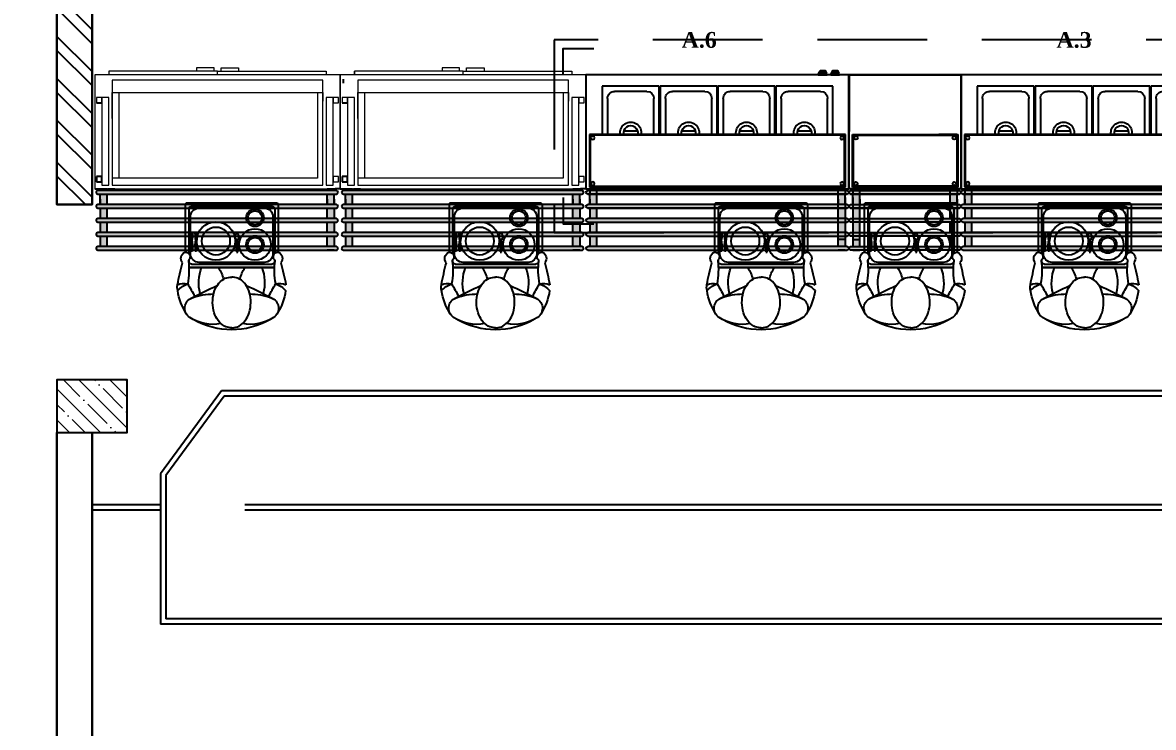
# Model space of a CAD drawing. Header units: millimetres. Extents: x 322668 to 332469, y 13187 to 20117.
# Drawn here: x 327589 to 328233, y 17099 to 17501 of the extents above; entities that cross this region are included whole.
import ezdxf
from ezdxf.enums import TextEntityAlignment as Align

# ---------------------------------------------------------------- set-up
doc = ezdxf.new("R2010")
doc.units = ezdxf.units.MM
doc.header["$LTSCALE"] = 50
doc.header["$MEASUREMENT"] = 0
doc.header["$PDMODE"] = 3
doc.header["$PDSIZE"] = -0.5
doc.linetypes.add('HIDDEN', pattern=[0.375, 0.25, -0.125])
doc.layers.get('0').update_dxf_attribs({"linetype": 'CONTINUOUS'})
doc.layers.get('DEFPOINTS').update_dxf_attribs({"linetype": 'CONTINUOUS'})
for name, color, linetype in [('alüminyum', 30, 'CONTINUOUS'), ('MIM_BA', 3, 'CONTINUOUS'), ('MIM_DOSEME', 7, 'CONTINUOUS'), ('MIM_DUVAR', 4, 'CONTINUOUS'), ('MIM_OLCU-DIS', 1, 'CONTINUOUS'), ('MIM_TARAMA', 8, 'CONTINUOUS'), ('OC-Mutfak_Ekipman', 252, 'CONTINUOUS'), ('OC-Tretuar', 70, 'CONTINUOUS')]:
    doc.layers.add(name, color=color, linetype=linetype)
doc.layers.add('s-depo', color=140, linetype='CONTINUOUS', lineweight=25)
doc.layers.add('Tarama', color=252, linetype='CONTINUOUS', lineweight=20)
doc.styles.add('OLCU', font='TSIMPLEX.SHX', dxfattribs={"width": 0.7})
doc.styles.add('REF', font='calibri.ttf', dxfattribs={"height": 10})
doc.styles.add('ROMANS', font='romans.shx')
doc.dimstyles.new('200-OLCU-DIŞ', dxfattribs={"dimtxt": 30, "dimasz": 10, "dimexe": 0, "dimexo": 0, "dimgap": 10, "dimtad": 1, "dimdec": 1, "dimdsep": 46, "dimtxsty": 'OLCU', "dimblk1": 'DOT', "dimblk2": 'DOT', "dimsah": 1, "dimcen": 0, "dimclrd": 7, "dimclre": 7, "dimclrt": 4, "dimadec": 0, "dimazin": 0, "dimtfac": 1, "dimtdec": 1, "dimtix": 1, "dimtmove": 2, "dimatfit": 3, "dimldrblk": 'DOT', "dimfxl": 0, "dimtolj": 1, "dimarcsym": 0})

# ---------------------------------------------------------------- blocks, each defined once
blk = doc.blocks.new('_DOT')
at = {"color": 0, "linetype": 'ByBlock'}
blk.add_line((-0.5, 0), (-1, 0), dxfattribs=at)
at = {"color": 0, "linetype": 'ByBlock', "const_width": 0.5}
blk.add_lwpolyline([(-0.25, 0, 1), (0.25, 0, 1)], format="xyb", close=True, dxfattribs=at)
blk = doc.blocks.new('*D159')
at = {"layer": 'DEFPOINTS', "color": 0}
for p in [(329577.75, 18407.96, -57.5), (327588.54, 14893), (330092.59, 14893)]:
    blk.add_point(p, dxfattribs=at)
at = {"layer": 'MIM_OLCU-DIS', "color": 7, "lineweight": -2}
for p, q in [((330052.83, 18407.96), (330092.59, 18407.96)), ((330092.59, 18397.96), (330092.59, 14903)), ((330052.59, 14893), (330092.59, 14893))]:
    blk.add_line(p, q, dxfattribs=at)
at = {"layer": 'MIM_OLCU-DIS', "color": 7, "lineweight": -2, "xscale": 10, "yscale": 10, "zscale": 10}
for p, rotation in [((330092.59, 18407.96), 90), ((330092.59, 14893), 270)]:
    blk.add_blockref('_DOT', p, dxfattribs=dict(at, rotation=rotation))
at = {"layer": 'MIM_OLCU-DIS', "color": 4, "insert": (330067.59, 16650.48), "char_height": 30, "attachment_point": 5, "rotation": 90, "style": 'OLCU'}
blk.add_mtext('\\A1;3515', dxfattribs=at)
blk = doc.blocks.new('ghggfhh')
at = {"color": 7}
blk.add_lwpolyline([(1188.71, 1333.35), (1193.71, 1333.35), (1193.71, 1333.87), (1188.71, 1333.87)], close=True, dxfattribs=at)
blk.add_lwpolyline([(1188.71, 1333), (1189.21, 1332.53), (1189.21, 1332.51, 0.414214), (1190.21, 1331.51), (1192.21, 1331.51, 0.414214), (1193.21, 1332.51), (1193.21, 1332.53), (1193.71, 1333)], format="xyb", dxfattribs=at)
for points in [[(1188.71, 1333), (1190.71, 1333)], [(1189.35, 1332.74), (1193.07, 1332.74)], [(1189.46, 1332.51), (1192.96, 1332.51)], [(1189.5, 1332.27), (1192.92, 1332.27)], [(1189.62, 1332.04), (1192.79, 1332.04)], [(1189.97, 1331.8), (1192.45, 1331.8)], [(1190.71, 1333.35), (1190.71, 1333)], [(1191.71, 1333.35), (1191.71, 1333)], [(1191.71, 1333), (1193.71, 1333)]]:
    blk.add_lwpolyline(points, dxfattribs=at)
blk = doc.blocks.new('SICAK SERVİS ÜNİTESİ-150X70X85-155')
at = {"layer": 'OC-Mutfak_Ekipman'}
h = blk.add_hatch(color=54, dxfattribs=at)
h.dxf.hatch_style = 1
h.paths.add_polyline_path([(327235.64, 17655.41), (327231.64, 17655.41), (327231.64, 17649.41), (327235.64, 17649.41)])
h.paths.add_polyline_path([(327235.64, 17647.41), (327231.64, 17647.41), (327231.64, 17641.41), (327235.64, 17641.41)])
h.paths.add_polyline_path([(327231.64, 17633.41), (327235.64, 17633.41), (327235.64, 17639.41), (327231.64, 17639.41)])
h.paths.add_polyline_path([(327235.64, 17631.41), (327231.64, 17631.41), (327231.64, 17625.41), (327235.64, 17625.41)])
h.paths.add_polyline_path([(327235.64, 17623.41), (327231.64, 17623.41), (327231.64, 17622.41), (327235.64, 17622.41)])
h.paths.add_polyline_path([(327090.16, 17649.4), (327094.16, 17649.4), (327094.16, 17655.4), (327090.16, 17655.4)])
h.paths.add_polyline_path([(327094.16, 17647.4), (327090.16, 17647.4), (327090.16, 17641.4), (327094.16, 17641.4)])
h.paths.add_polyline_path([(327094.16, 17639.4), (327090.16, 17639.4), (327090.16, 17633.4), (327094.16, 17633.4)])
h.paths.add_polyline_path([(327094.16, 17631.4), (327090.16, 17631.4), (327090.16, 17625.4), (327094.16, 17625.4)])
h.paths.add_polyline_path([(327094.16, 17623.4), (327090.16, 17623.4), (327090.16, 17622.4), (327094.16, 17622.4)])
at = {"layer": 'OC-Tretuar'}
h = blk.add_hatch(color=54, dxfattribs=at)
h.dxf.hatch_style = 1
h.paths.add_polyline_path([(327236.9, 17655.41, 0.414204), (327237.9, 17656.41, 0.414217), (327236.9, 17657.41), (327088.9, 17657.4, 0.41421), (327087.9, 17656.4, 0.414223), (327088.9, 17655.4)])
h.paths.add_polyline_path([(327236.9, 17647.41, 0.41421), (327237.9, 17648.41, 0.414223), (327236.9, 17649.41), (327088.9, 17649.4, 0.414204), (327087.9, 17648.4, 0.414217), (327088.9, 17647.4)])
h.paths.add_polyline_path([(327236.9, 17639.41, 0.41421), (327237.9, 17640.41, 0.414217), (327236.9, 17641.41), (327088.9, 17641.4, 0.41421), (327087.9, 17640.4, 0.414217), (327088.9, 17639.4)])
h.paths.add_polyline_path([(327088.9, 17633.4, 0.41421), (327087.9, 17632.4, 0.414217), (327088.9, 17631.4), (327236.9, 17631.41, 0.41421), (327237.9, 17632.41, 0.414217), (327236.9, 17633.41)])
h.paths.add_polyline_path([(327236.9, 17623.41, 0.41421), (327237.9, 17624.41, 0.414217), (327236.9, 17625.41), (327088.9, 17625.4, 0.41421), (327087.9, 17624.4, 0.414217), (327088.9, 17623.4)])
at = {"layer": 'OC-Mutfak_Ekipman', "color": 54}
for p, q in [((327087.9, 17656.4), (327087.9, 17656.4)), ((327088.9, 17657.4), (327236.9, 17657.41)), ((327236.9, 17655.41), (327088.9, 17655.4)), ((327090.16, 17657.4), (327094.16, 17657.4)), ((327090.16, 17649.4), (327090.16, 17655.4)), ((327094.16, 17655.4), (327094.16, 17649.4)), ((327235.64, 17657.41), (327231.64, 17657.41)), ((327231.64, 17655.41), (327231.64, 17649.41)), ((327235.64, 17649.41), (327235.64, 17655.41)), ((327237.76, 17656.41), (327237.76, 17656.41)), ((327237.9, 17656.41), (327237.9, 17656.41)), ((327087.9, 17648.4), (327087.9, 17648.4)), ((327088.9, 17649.4), (327236.9, 17649.41)), ((327236.9, 17647.41), (327088.9, 17647.4)), ((327090.16, 17641.4), (327090.16, 17647.4)), ((327094.16, 17647.4), (327094.16, 17641.4)), ((327235.64, 17651.41), (327231.64, 17651.41)), ((327231.64, 17649.41), (327231.64, 17643.41)), ((327231.64, 17647.41), (327231.64, 17641.41)), ((327235.64, 17643.41), (327235.64, 17649.41)), ((327235.64, 17641.41), (327235.64, 17647.41)), ((327237.76, 17648.41), (327237.76, 17648.41)), ((327237.9, 17648.41), (327237.9, 17648.41)), ((327087.9, 17640.4), (327087.9, 17640.4)), ((327088.9, 17641.4), (327236.9, 17641.41)), ((327236.9, 17639.41), (327088.9, 17639.4)), ((327090.16, 17633.4), (327090.16, 17639.4)), ((327094.16, 17639.4), (327094.16, 17633.4)), ((327231.64, 17641.41), (327231.64, 17635.41)), ((327231.64, 17639.41), (327231.64, 17633.41)), ((327235.64, 17635.41), (327235.64, 17641.41)), ((327235.64, 17633.41), (327235.64, 17639.41)), ((327237.76, 17640.41), (327237.76, 17640.41)), ((327237.9, 17640.41), (327237.9, 17640.41)), ((327087.9, 17632.4), (327087.9, 17632.4)), ((327236.9, 17633.41), (327088.9, 17633.4)), ((327088.9, 17633.4), (327236.9, 17633.41)), ((327231.64, 17633.41), (327231.64, 17627.41)), ((327235.64, 17627.41), (327235.64, 17633.41)), ((327237.76, 17632.41), (327237.76, 17632.41)), ((327237.9, 17632.41), (327237.9, 17632.41)), ((327236.9, 17631.41), (327088.9, 17631.4)), ((327090.16, 17628.4), (327090.16, 17631.4)), ((327090.16, 17631.4), (327090.16, 17625.4)), ((327094.16, 17631.4), (327094.16, 17628.4)), ((327094.16, 17631.4), (327094.16, 17625.4)), ((327231.64, 17631.41), (327231.64, 17628.41)), ((327231.64, 17628.41), (327231.64, 17631.41)), ((327231.64, 17631.41), (327231.64, 17625.41)), ((327235.64, 17628.41), (327235.64, 17631.41)), ((327235.64, 17631.41), (327235.64, 17628.41)), ((327235.64, 17631.41), (327235.64, 17625.41)), ((327237.76, 17626.41), (327237.76, 17626.41)), ((327087.85, 17622.4), (327237.85, 17622.41)), ((327087.85, 17622.4), (327237.6, 17622.41)), ((327087.9, 17624.4), (327087.9, 17624.4)), ((327236.9, 17625.41), (327088.9, 17625.4)), ((327088.9, 17625.4), (327236.9, 17625.41)), ((327236.9, 17623.41), (327088.9, 17623.4)), ((327089.85, 17621.4), (327235.85, 17621.41)), ((327089.85, 17591.4), (327089.85, 17621.4)), ((327090.16, 17622.4), (327090.16, 17625.4)), ((327090.16, 17623.4), (327090.16, 17622.4)), ((327094.16, 17622.4), (327090.16, 17622.4)), ((327090.16, 17622.4), (327094.16, 17622.4)), ((327090.35, 17620.9), (327235.35, 17620.91)), ((327090.35, 17591.9), (327090.35, 17620.9)), ((327094.16, 17625.4), (327094.16, 17622.4)), ((327094.16, 17623.4), (327094.16, 17622.4)), ((327231.64, 17625.41), (327231.64, 17622.41)), ((327231.64, 17623.41), (327231.64, 17622.41)), ((327231.64, 17622.41), (327235.64, 17622.41)), ((327231.64, 17622.41), (327235.64, 17622.41)), ((327235.35, 17620.91), (327235.35, 17591.91)), ((327235.64, 17622.41), (327235.64, 17625.41)), ((327235.64, 17623.41), (327235.64, 17622.41)), ((327235.85, 17621.41), (327235.85, 17591.41)), ((327237.76, 17624.41), (327237.76, 17624.41)), ((327237.85, 17622.41), (327237.86, 17557.41)), ((327237.86, 17557.41), (327237.85, 17622.41)), ((327237.9, 17624.41), (327237.9, 17624.41)), ((327235.85, 17591.41), (327089.85, 17591.4)), ((327235.35, 17591.91), (327090.35, 17591.9)), ((327097.17, 17563.86), (327097.17, 17591.4)), ((327100.17, 17570.86), (327100.17, 17591.4)), ((327109.54, 17589.4), (327117.3, 17589.4)), ((327119.28, 17591.4), (327111.56, 17591.4)), ((327126.67, 17591.4), (327126.67, 17570.86)), ((327129.67, 17591.4), (327129.67, 17563.86)), ((327130.17, 17563.86), (327130.17, 17591.4)), ((327133.17, 17570.86), (327133.17, 17591.4)), ((327142.54, 17589.4), (327150.3, 17589.4)), ((327152.28, 17591.41), (327144.56, 17591.41)), ((327159.67, 17591.4), (327159.67, 17570.86)), ((327162.67, 17591.4), (327162.67, 17563.86)), ((327163.17, 17563.86), (327163.17, 17591.4)), ((327166.17, 17570.86), (327166.17, 17591.4)), ((327175.54, 17589.4), (327183.3, 17589.4)), ((327185.28, 17591.41), (327177.56, 17591.41)), ((327192.67, 17591.41), (327192.67, 17570.86)), ((327195.67, 17591.41), (327195.67, 17563.86)), ((327196.17, 17563.86), (327196.17, 17591.41)), ((327199.17, 17570.86), (327199.17, 17591.41)), ((327208.54, 17589.41), (327216.3, 17589.41)), ((327218.28, 17591.41), (327210.56, 17591.41)), ((327225.67, 17591.41), (327225.67, 17570.87)), ((327228.67, 17591.41), (327228.67, 17563.87)), ((327129.67, 17563.86), (327097.17, 17563.86)), ((327122.67, 17566.86), (327104.17, 17566.86)), ((327162.67, 17563.86), (327130.17, 17563.86)), ((327155.67, 17566.86), (327137.17, 17566.86)), ((327195.67, 17563.86), (327163.17, 17563.86)), ((327188.67, 17566.86), (327170.17, 17566.86)), ((327228.67, 17563.87), (327196.17, 17563.86)), ((327221.67, 17566.87), (327203.17, 17566.86)), ((327232.48, 17557.41), (327227.48, 17557.41))]:
    blk.add_line(p, q, dxfattribs=at)
blk.add_lwpolyline([(327237.86, 17557.41), (327087.86, 17557.4), (327087.85, 17622.4), (327237.85, 17622.41)], close=True, dxfattribs=at)
for centre in [(327091.85, 17619.47), (327233.86, 17619.48), (327091.85, 17593.32), (327233.86, 17593.33)]:
    blk.add_circle(centre, 1, dxfattribs=at)
for centre, radius, start, end in [((327088.9, 17656.4), 1, 90.00373, 180.00373), ((327088.9, 17656.4), 1, 180.00373, 270.00373), ((327236.9, 17656.41), 1, 0.00373, 90.00373), ((327236.9, 17656.41), 1, 270.00373, 0.00373), ((327088.9, 17648.4), 1, 90.00373, 180.00373), ((327088.9, 17648.4), 1, 180.00373, 270.00373), ((327236.9, 17648.41), 1, 0.00373, 90.00373), ((327236.9, 17648.41), 1, 270.00373, 0.00373), ((327088.9, 17640.4), 1, 90.00373, 180.00373), ((327088.9, 17640.4), 1, 180.00373, 270.00373), ((327236.9, 17640.41), 1, 0.00373, 90.00373), ((327236.9, 17640.41), 1, 270.00373, 0.00373), ((327088.9, 17632.4), 1, 90.00373, 180.00373), ((327088.9, 17632.4), 1, 180.00373, 270.00373), ((327236.9, 17632.41), 1, 0.00373, 90.00373), ((327236.9, 17632.41), 1, 270.00373, 0.00373), ((327088.9, 17624.4), 1, 90.00373, 180.00373), ((327088.9, 17624.4), 1, 180.00373, 270.00373), ((327236.9, 17624.41), 1, 0.00373, 90.00373), ((327236.9, 17624.41), 1, 270.00373, 0.00373), ((327113.42, 17590.36), 6, 169.99408, 10.01339), ((327113.42, 17590.36), 4, 164.85577, 15.1517), ((327146.42, 17590.36), 6, 169.99408, 10.01339), ((327146.42, 17590.36), 4, 164.85577, 15.1517), ((327179.42, 17590.36), 6, 169.99408, 10.01339), ((327179.42, 17590.36), 4, 164.85577, 15.1517), ((327212.42, 17590.37), 6, 169.99408, 10.01339), ((327212.42, 17590.37), 4, 164.85577, 15.1517), ((327104.17, 17570.86), 4, 180.00373, 270.00373), ((327122.67, 17570.86), 4, 270.00373, 0.00373), ((327137.17, 17570.86), 4, 180.00373, 270.00373), ((327155.67, 17570.86), 4, 270.00373, 0.00373), ((327170.17, 17570.86), 4, 180.00373, 270.00373), ((327188.67, 17570.86), 4, 270.00373, 0.00373), ((327203.17, 17570.86), 4, 180.00373, 270.00373), ((327221.67, 17570.87), 4, 270.00373, 0.00373)]:
    blk.add_arc(centre, radius, start, end, dxfattribs=at)
at = {"layer": 'OC-Mutfak_Ekipman', "color": 54, "extrusion": (0, 0, -1), "zscale": -1, "rotation": 359.9962651631528}
for p in [(-328414.16, 16223.61), (-328421.27, 16223.61)]:
    blk.add_blockref('ghggfhh', p, dxfattribs=at)
blk = doc.blocks.new('140X70X160 SOĞUK TEŞHİR ÜNİTESİ')
at = {"layer": 'OC-Mutfak_Ekipman'}
h = blk.add_hatch(color=54, dxfattribs=at)
h.dxf.hatch_style = 1
h.paths.add_polyline_path([(327275.76, 17385.45), (327279.76, 17385.45), (327279.76, 17391.45), (327275.76, 17391.45)])
h.paths.add_polyline_path([(327275.76, 17393.45), (327279.76, 17393.45), (327279.76, 17399.45), (327275.76, 17399.45)])
h.paths.add_polyline_path([(327279.76, 17407.45), (327275.76, 17407.45), (327275.76, 17401.45), (327279.76, 17401.45)])
h.paths.add_polyline_path([(327279.76, 17415.45), (327275.76, 17415.45), (327275.76, 17409.45), (327279.76, 17409.45)])
h.paths.add_polyline_path([(327275.76, 17418.45), (327275.76, 17417.45), (327279.76, 17417.45), (327279.76, 17418.45)])
h.paths.add_polyline_path([(327146.28, 17391.46), (327146.28, 17385.46), (327150.28, 17385.46), (327150.28, 17391.46)])
h.paths.add_polyline_path([(327146.28, 17393.46), (327150.28, 17393.46), (327150.29, 17399.46), (327146.29, 17399.46)])
h.paths.add_polyline_path([(327146.29, 17401.46), (327150.29, 17401.46), (327150.29, 17407.46), (327146.29, 17407.46)])
h.paths.add_polyline_path([(327146.29, 17409.46), (327150.29, 17409.46), (327150.29, 17415.46), (327146.29, 17415.46)])
h.paths.add_polyline_path([(327146.29, 17417.46), (327150.29, 17417.46), (327150.29, 17418.46), (327146.29, 17418.46)])
at = {"layer": 'OC-Tretuar'}
h = blk.add_hatch(color=54, dxfattribs=at)
h.dxf.hatch_style = 1
h.paths.add_polyline_path([(327145.02, 17385.46, 0.414211), (327144.02, 17384.46, 0.414212), (327145.02, 17383.46), (327281.02, 17383.45, 0.414215), (327282.02, 17384.45, 0.414216), (327281.02, 17385.45)])
h.paths.add_polyline_path([(327145.02, 17393.46, 0.414215), (327144.02, 17392.46, 0.414216), (327145.02, 17391.46), (327281.02, 17391.45, 0.414211), (327282.02, 17392.45, 0.414212), (327281.02, 17393.45)])
h.paths.add_polyline_path([(327145.02, 17401.46, 0.414215), (327144.02, 17400.46, 0.414212), (327145.02, 17399.46), (327281.02, 17399.45, 0.414215), (327282.02, 17400.45, 0.414212), (327281.02, 17401.45)])
h.paths.add_polyline_path([(327281.02, 17407.45, 0.414215), (327282.02, 17408.45, 0.414212), (327281.02, 17409.45), (327145.02, 17409.46, 0.414215), (327144.02, 17408.46, 0.414212), (327145.02, 17407.46)])
h.paths.add_polyline_path([(327145.02, 17417.46, 0.414215), (327144.02, 17416.46, 0.414212), (327145.02, 17415.46), (327281.02, 17415.45, 0.414215), (327282.02, 17416.45, 0.414212), (327281.02, 17417.45)])
at = {"layer": 'OC-Mutfak_Ekipman', "color": 54, "lineweight": 15}
for p, q in [((327151.26, 17485.49, 237.77), (327151.26, 17483.46, 237.77)), ((327151.26, 17485.46, 237.77), (327151.26, 17483.46, 237.77)), ((327213.29, 17485.49, 237.77), (327151.29, 17485.49, 237.77)), ((327151.29, 17485.46, 237.77), (327151.29, 17483.46, 237.77)), ((327201.29, 17487.49, 237.77), (327201.29, 17485.49, 237.77)), ((327211.29, 17487.49, 237.77), (327201.29, 17487.49, 237.77)), ((327211.29, 17485.49, 237.77), (327211.29, 17487.49, 237.77)), ((327213.29, 17483.46, 237.77), (327213.29, 17485.49, 237.77)), ((327213.29, 17485.49, 237.77), (327275.29, 17485.48, 237.77)), ((327213.29, 17483.46, 237.77), (327213.29, 17485.49, 237.77)), ((327215.29, 17485.49, 237.77), (327215.29, 17487.49, 237.77)), ((327215.29, 17487.49, 237.77), (327225.29, 17487.49, 237.77)), ((327225.29, 17487.49, 237.77), (327225.29, 17485.49, 237.77)), ((327275.29, 17485.45, 237.77), (327275.29, 17483.45, 237.77)), ((327283.29, 17483.45, 237.77), (327143.29, 17483.46, 237.77)), ((327143.29, 17483.46, 237.77), (327143.29, 17418.46, 237.77)), ((327273.29, 17480.45, 237.77), (327153.29, 17480.46, 237.77)), ((327153.29, 17480.46, 237.77), (327153.29, 17420.46, 237.77)), ((327273.29, 17420.45, 237.77), (327273.29, 17480.45, 237.77)), ((327283.29, 17418.45, 237.77), (327283.29, 17483.45, 237.77)), ((327153.29, 17458.46, 237.77), (327153.29, 17473.46, 237.77)), ((327153.29, 17473.46, 237.77), (327273.29, 17473.45, 237.77)), ((327157.29, 17456.46, 237.77), (327157.29, 17473.46, 237.77)), ((327157.29, 17473.46, 237.77), (327270.29, 17473.45, 237.77)), ((327270.29, 17473.45, 237.77), (327270.29, 17466.45, 237.77)), ((327273.29, 17473.45, 237.77), (327273.29, 17468.45, 237.77)), ((327144.29, 17470.46, 237.77), (327144.29, 17467.46, 237.77)), ((327147.29, 17470.46, 237.77), (327144.29, 17470.46, 237.77)), ((327151.29, 17470.46, 237.77), (327147.29, 17470.46, 237.77)), ((327147.29, 17470.46, 237.77), (327147.29, 17420.46, 237.77)), ((327147.29, 17467.46, 237.77), (327147.29, 17470.46, 237.77)), ((327151.29, 17420.46, 237.77), (327151.29, 17470.46, 237.77)), ((327270.29, 17466.45, 237.77), (327270.29, 17424.45, 237.77)), ((327279.29, 17470.45, 237.77), (327275.29, 17470.45, 237.77)), ((327275.29, 17470.45, 237.77), (327275.29, 17420.45, 237.77)), ((327279.29, 17420.45, 237.77), (327279.29, 17470.45, 237.77)), ((327282.29, 17470.45, 237.77), (327279.29, 17470.45, 237.77)), ((327279.29, 17470.45, 237.77), (327279.29, 17467.45, 237.77)), ((327279.29, 17467.45, 237.77), (327282.29, 17467.45, 237.77)), ((327282.29, 17467.45, 237.77), (327282.29, 17470.45, 237.77)), ((327157.29, 17424.46, 237.77), (327157.29, 17456.46, 237.77)), ((327147.29, 17420.46, 237.77), (327151.29, 17420.46, 237.77)), ((327157.29, 17424.46, 237.77), (327153.29, 17424.46, 237.77)), ((327153.29, 17420.46, 237.77), (327273.29, 17420.45, 237.77)), ((327270.29, 17424.45, 237.77), (327157.29, 17424.46, 237.77)), ((327275.29, 17420.45, 237.77), (327279.29, 17420.45, 237.77)), ((327282.29, 17425.45, 237.77), (327279.29, 17425.45, 237.77)), ((327279.29, 17425.45, 237.77), (327279.29, 17422.45, 237.77)), ((327279.29, 17422.45, 237.77), (327282.29, 17422.45, 237.77)), ((327282.29, 17422.45, 237.77), (327282.29, 17425.45, 237.77)), ((327143.29, 17418.46, 237.77), (327283.29, 17418.45, 237.77)), ((327277.29, 17418.45, 237.77), (327281.29, 17418.45, 237.77))]:
    blk.add_line(p, q, dxfattribs=at)
at = {"layer": 'OC-Mutfak_Ekipman', "color": 54}
for p, q in [((327144.29, 17467.46, 237.77), (327147.29, 17467.46, 237.77)), ((327147.29, 17425.46, 237.77), (327144.29, 17425.46, 237.77)), ((327144.29, 17425.46, 237.77), (327144.29, 17422.46, 237.77)), ((327144.29, 17422.46, 237.77), (327147.29, 17422.46, 237.77)), ((327147.29, 17422.46, 237.77), (327147.29, 17425.46, 237.77)), ((327144.02, 17416.46, 237.77), (327144.02, 17416.46, 237.77)), ((327281.02, 17417.45, 237.77), (327145.02, 17417.46, 237.77)), ((327145.02, 17415.46, 237.77), (327281.02, 17415.45, 237.77)), ((327146.29, 17417.46, 237.77), (327146.29, 17418.46, 237.77)), ((327146.29, 17418.46, 237.77), (327150.29, 17418.46, 237.77)), ((327146.29, 17409.46, 237.77), (327146.29, 17415.46, 237.77)), ((327150.29, 17417.46, 237.77), (327150.29, 17418.46, 237.77)), ((327150.29, 17409.46, 237.77), (327150.29, 17415.46, 237.77)), ((327150.81, 17418.46, 237.77), (327154.81, 17418.46, 237.77)), ((327275.76, 17417.45, 237.77), (327275.76, 17418.45, 237.77)), ((327275.76, 17418.45, 237.77), (327279.76, 17418.45, 237.77)), ((327275.76, 17409.45, 237.77), (327275.76, 17415.45, 237.77)), ((327276.29, 17418.45, 237.77), (327280.29, 17418.45, 237.77)), ((327279.76, 17417.45, 237.77), (327279.76, 17418.45, 237.77)), ((327279.76, 17409.45, 237.77), (327279.76, 17415.45, 237.77)), ((327281.89, 17416.45, 237.77), (327281.89, 17416.45, 237.77)), ((327282.02, 17416.45, 237.77), (327282.02, 17416.45, 237.77)), ((327282.55, 17416.45, 237.77), (327282.55, 17416.45, 237.77)), ((327144.02, 17408.46, 237.77), (327144.02, 17408.46, 237.77)), ((327281.02, 17409.45, 237.77), (327145.02, 17409.46, 237.77)), ((327145.02, 17407.46, 237.77), (327281.02, 17407.45, 237.77)), ((327146.29, 17412.46, 237.77), (327146.29, 17409.46, 237.77)), ((327146.29, 17407.46, 237.77), (327146.29, 17401.46, 237.77)), ((327150.29, 17409.46, 237.77), (327150.29, 17412.46, 237.77)), ((327150.29, 17401.46, 237.77), (327150.29, 17407.46, 237.77)), ((327275.76, 17409.45, 237.77), (327275.76, 17412.45, 237.77)), ((327275.76, 17412.45, 237.77), (327275.76, 17409.45, 237.77)), ((327275.76, 17401.45, 237.77), (327275.76, 17407.45, 237.77)), ((327279.76, 17412.45, 237.77), (327279.76, 17409.45, 237.77)), ((327279.76, 17409.45, 237.77), (327279.76, 17412.45, 237.77)), ((327279.76, 17407.45, 237.77), (327279.76, 17401.45, 237.77)), ((327281.89, 17408.45, 237.77), (327281.89, 17408.45, 237.77)), ((327282.02, 17408.45, 237.77), (327282.02, 17408.45, 237.77)), ((327144.02, 17400.46, 237.77), (327144.02, 17400.46, 237.77)), ((327281.02, 17401.45, 237.77), (327145.02, 17401.46, 237.77)), ((327281.89, 17400.45, 237.77), (327281.89, 17400.45, 237.77)), ((327282.02, 17400.45, 237.77), (327282.02, 17400.45, 237.77)), ((327145.02, 17399.46, 237.77), (327281.02, 17399.45, 237.77)), ((327146.29, 17399.46, 237.77), (327146.28, 17393.46, 237.77)), ((327150.28, 17393.46, 237.77), (327150.29, 17399.46, 237.77)), ((327275.76, 17393.45, 237.77), (327275.76, 17399.45, 237.77)), ((327279.76, 17399.45, 237.77), (327279.76, 17393.45, 237.77)), ((327144.02, 17392.46, 237.77), (327144.02, 17392.46, 237.77)), ((327281.02, 17393.45, 237.77), (327145.02, 17393.46, 237.77)), ((327145.02, 17391.46, 237.77), (327281.02, 17391.45, 237.77)), ((327146.28, 17391.46, 237.77), (327146.28, 17385.46, 237.77)), ((327150.28, 17385.46, 237.77), (327150.28, 17391.46, 237.77)), ((327275.76, 17385.45, 237.77), (327275.76, 17391.45, 237.77)), ((327279.76, 17391.45, 237.77), (327279.76, 17385.45, 237.77)), ((327281.88, 17392.45, 237.77), (327281.88, 17392.45, 237.77)), ((327282.02, 17392.45, 237.77), (327282.02, 17392.45, 237.77)), ((327144.02, 17384.46, 237.77), (327144.02, 17384.46, 237.77)), ((327281.02, 17385.45, 237.77), (327145.02, 17385.46, 237.77)), ((327145.02, 17383.46, 237.77), (327281.02, 17383.45, 237.77)), ((327146.28, 17383.46, 237.77), (327150.28, 17383.46, 237.77)), ((327279.76, 17383.45, 237.77), (327275.76, 17383.45, 237.77)), ((327281.88, 17384.45, 237.77), (327281.88, 17384.45, 237.77)), ((327282.02, 17384.45, 237.77), (327282.02, 17384.45, 237.77))]:
    blk.add_line(p, q, dxfattribs=at)
for centre, start, end in [((327145.02, 17416.46, 237.77), 89.99564, 179.99564), ((327145.02, 17416.46, 237.77), 179.99564, 269.99564), ((327281.02, 17416.45, 237.77), 359.99564, 89.99564), ((327281.02, 17416.45, 237.77), 269.99564, 359.99564), ((327145.02, 17408.46, 237.77), 89.99564, 179.99564), ((327145.02, 17408.46, 237.77), 179.99564, 269.99564), ((327281.02, 17408.45, 237.77), 359.99564, 89.99564), ((327281.02, 17408.45, 237.77), 269.99564, 359.99564), ((327145.02, 17400.46, 237.77), 89.99564, 179.99564), ((327145.02, 17400.46, 237.77), 179.99564, 269.99564), ((327281.02, 17400.45, 237.77), 359.99564, 89.99564), ((327281.02, 17400.45, 237.77), 269.99564, 359.99564), ((327145.02, 17392.46, 237.77), 89.99564, 179.99564), ((327145.02, 17392.46, 237.77), 179.99564, 269.99564), ((327281.02, 17392.45, 237.77), 359.99564, 89.99564), ((327281.02, 17392.45, 237.77), 269.99564, 359.99564), ((327145.02, 17384.46, 237.77), 89.99564, 179.99564), ((327145.02, 17384.46, 237.77), 179.99564, 269.99564), ((327281.02, 17384.45, 237.77), 359.99564, 89.99564), ((327281.02, 17384.45, 237.77), 269.99564, 359.99564)]:
    blk.add_arc(centre, 1, start, end, dxfattribs=at)
at = {"layer": 'OC-Tretuar', "color": 54}
for p, q in [((327143.29, 17418.46, 237.77), (327146.29, 17418.46, 237.77)), ((327283.29, 17418.45, 237.77), (327280.29, 17418.45, 237.77))]:
    blk.add_line(p, q, dxfattribs=at)
blk = doc.blocks.new('NÖTR-64')
at = {"layer": 'OC-Mutfak_Ekipman'}
h = blk.add_hatch(color=54, dxfattribs=at)
h.dxf.hatch_style = 1
h.paths.add_polyline_path([(327422.76, 17385.47), (327426.76, 17385.47), (327426.76, 17391.47), (327422.76, 17391.47)])
h.paths.add_polyline_path([(327422.76, 17393.47), (327426.76, 17393.47), (327426.76, 17399.47), (327422.76, 17399.47)])
h.paths.add_polyline_path([(327426.76, 17407.47), (327422.76, 17407.47), (327422.76, 17401.47), (327426.76, 17401.47)])
h.paths.add_polyline_path([(327422.76, 17409.47), (327426.76, 17409.47), (327426.76, 17415.47), (327422.76, 17415.47)])
h.paths.add_polyline_path([(327422.76, 17417.47), (327426.76, 17417.47), (327426.76, 17418.47), (327422.76, 17418.47)])
h.paths.add_polyline_path([(327482.24, 17391.47), (327478.24, 17391.47), (327478.24, 17385.47), (327482.24, 17385.47)])
h.paths.add_polyline_path([(327478.24, 17393.47), (327482.24, 17393.47), (327482.24, 17399.47), (327478.24, 17399.47)])
h.paths.add_polyline_path([(327478.24, 17401.47), (327482.24, 17401.47), (327482.24, 17407.47), (327478.24, 17407.47)])
h.paths.add_polyline_path([(327478.24, 17409.47), (327482.24, 17409.47), (327482.24, 17415.47), (327478.24, 17415.47)])
h.paths.add_polyline_path([(327478.24, 17417.47), (327482.24, 17417.47), (327482.24, 17418.47), (327478.24, 17418.47)])
at = {"layer": 'OC-Tretuar'}
h = blk.add_hatch(color=54, dxfattribs=at)
h.dxf.hatch_style = 1
h.paths.add_polyline_path([(327484.5, 17384.47, 0.414218), (327483.5, 17385.47), (327421.5, 17385.47, 0.414209), (327420.5, 17384.47, 0.414214), (327421.5, 17383.47), (327483.5, 17383.47, 0.414214)])
h.paths.add_polyline_path([(327484.5, 17392.47, 0.414214), (327483.5, 17393.47), (327421.5, 17393.47, 0.414214), (327420.5, 17392.47, 0.414218), (327421.5, 17391.47), (327483.5, 17391.47, 0.414209)])
h.paths.add_polyline_path([(327484.5, 17400.47, 0.414214), (327483.5, 17401.47), (327421.5, 17401.47, 0.414214), (327420.5, 17400.47, 0.414214), (327421.5, 17399.47), (327483.5, 17399.47, 0.414214)])
h.paths.add_polyline_path([(327484.5, 17408.47, 0.414214), (327483.5, 17409.47), (327421.5, 17409.47, 0.414214), (327420.5, 17408.47, 0.414214), (327421.5, 17407.47), (327483.5, 17407.47, 0.414214)])
h.paths.add_polyline_path([(327484.5, 17416.47, 0.414214), (327483.5, 17417.47), (327421.5, 17417.47, 0.414214), (327420.5, 17416.47, 0.414214), (327421.5, 17415.47), (327483.5, 17415.47, 0.414214)])
at = {"color": 54}
for p, q in [((327484.55, 17483.47, 237.77), (327420.55, 17483.47, 237.77)), ((327420.55, 17483.47, 237.77), (327484.55, 17483.47, 237.77))]:
    blk.add_line(p, q, dxfattribs=at)
at = {"layer": 'OC-Mutfak_Ekipman', "color": 54}
for p, q in [((327420.55, 17483.47, 237.77), (327484.55, 17483.47, 237.77)), ((327420.55, 17418.47, 237.77), (327420.55, 17483.47, 237.77)), ((327420.55, 17483.47, 237.77), (327420.55, 17418.47, 237.77)), ((327425.93, 17483.47, 237.77), (327430.93, 17483.47, 237.77)), ((327422.55, 17449.47, 237.77), (327482.55, 17449.47, 237.77)), ((327422.55, 17419.47, 237.77), (327422.55, 17449.47, 237.77)), ((327423.05, 17419.97, 237.77), (327423.05, 17448.97, 237.77)), ((327423.05, 17448.97, 237.77), (327482.05, 17448.97, 237.77)), ((327465.38, 17449.47, 237.77), (327481.85, 17449.47, 237.77)), ((327482.13, 17449.47, 237.77), (327471.85, 17449.47, 237.77)), ((327475.13, 17449.47, 237.77), (327482.85, 17449.47, 237.77)), ((327482.05, 17448.97, 237.77), (327482.05, 17419.97, 237.77)), ((327482.55, 17449.47, 237.77), (327482.55, 17419.47, 237.77)), ((327482.55, 17419.47, 237.77), (327422.55, 17419.47, 237.77)), ((327482.05, 17419.97, 237.77), (327423.05, 17419.97, 237.77)), ((327420.5, 17416.47, 237.77), (327420.5, 17416.47, 237.77)), ((327484.55, 17418.47, 237.77), (327420.55, 17418.47, 237.77)), ((327420.64, 17416.47, 237.77), (327420.64, 17416.47, 237.77)), ((327420.64, 17414.47, 237.77), (327420.64, 17414.47, 237.77)), ((327484.55, 17418.47, 237.77), (327420.8, 17418.47, 237.77)), ((327421.5, 17417.47, 237.77), (327483.5, 17417.47, 237.77)), ((327421.5, 17415.47, 237.77), (327483.5, 17415.47, 237.77)), ((327483.5, 17415.47, 237.77), (327421.5, 17415.47, 237.77)), ((327422.76, 17418.47, 237.77), (327422.76, 17415.47, 237.77)), ((327426.76, 17418.47, 237.77), (327422.76, 17418.47, 237.77)), ((327426.76, 17418.47, 237.77), (327422.76, 17418.47, 237.77)), ((327422.76, 17417.47, 237.77), (327422.76, 17418.47, 237.77)), ((327422.76, 17409.47, 237.77), (327422.76, 17415.47, 237.77)), ((327422.76, 17413.47, 237.77), (327422.76, 17407.47, 237.77)), ((327426.76, 17415.47, 237.77), (327426.76, 17418.47, 237.77)), ((327426.76, 17417.47, 237.77), (327426.76, 17418.47, 237.77)), ((327426.76, 17409.47, 237.77), (327426.76, 17415.47, 237.77)), ((327426.76, 17407.47, 237.77), (327426.76, 17413.47, 237.77)), ((327478.24, 17415.47, 237.77), (327478.24, 17418.47, 237.77)), ((327478.24, 17418.47, 237.77), (327482.24, 17418.47, 237.77)), ((327482.24, 17418.47, 237.77), (327478.24, 17418.47, 237.77)), ((327478.24, 17417.47, 237.77), (327478.24, 17418.47, 237.77)), ((327478.24, 17409.47, 237.77), (327478.24, 17415.47, 237.77)), ((327482.24, 17418.47, 237.77), (327482.24, 17415.47, 237.77)), ((327482.24, 17417.47, 237.77), (327482.24, 17418.47, 237.77)), ((327482.24, 17409.47, 237.77), (327482.24, 17415.47, 237.77)), ((327484.5, 17416.47, 237.77), (327484.5, 17416.47, 237.77)), ((327420.5, 17408.47, 237.77), (327420.5, 17408.47, 237.77)), ((327420.64, 17408.47, 237.77), (327420.64, 17408.47, 237.77)), ((327421.5, 17409.47, 237.77), (327483.5, 17409.47, 237.77)), ((327421.5, 17407.47, 237.77), (327483.5, 17407.47, 237.77)), ((327483.5, 17407.47, 237.77), (327421.5, 17407.47, 237.77)), ((327422.76, 17412.47, 237.77), (327422.76, 17409.47, 237.77)), ((327422.76, 17409.47, 237.77), (327422.76, 17412.47, 237.77)), ((327422.76, 17407.47, 237.77), (327422.76, 17401.47, 237.77)), ((327426.76, 17409.47, 237.77), (327426.76, 17412.47, 237.77)), ((327426.76, 17412.47, 237.77), (327426.76, 17409.47, 237.77)), ((327426.76, 17401.47, 237.77), (327426.76, 17407.47, 237.77)), ((327478.24, 17409.47, 237.77), (327478.24, 17412.47, 237.77)), ((327478.24, 17401.47, 237.77), (327478.24, 17407.47, 237.77)), ((327482.24, 17412.47, 237.77), (327482.24, 17409.47, 237.77)), ((327482.24, 17407.47, 237.77), (327482.24, 17401.47, 237.77)), ((327484.5, 17408.47, 237.77), (327484.5, 17408.47, 237.77)), ((327420.5, 17400.47, 237.77), (327420.5, 17400.47, 237.77)), ((327420.64, 17400.47, 237.77), (327420.64, 17400.47, 237.77)), ((327421.5, 17401.47, 237.77), (327483.5, 17401.47, 237.77)), ((327422.76, 17405.47, 237.77), (327422.76, 17399.47, 237.77)), ((327426.76, 17399.47, 237.77), (327426.76, 17405.47, 237.77)), ((327484.5, 17400.47, 237.77), (327484.5, 17400.47, 237.77)), ((327483.5, 17399.47, 237.77), (327421.5, 17399.47, 237.77)), ((327422.76, 17399.47, 237.77), (327422.76, 17393.47, 237.77)), ((327422.76, 17397.47, 237.77), (327422.76, 17391.47, 237.77)), ((327426.76, 17393.47, 237.77), (327426.76, 17399.47, 237.77)), ((327426.76, 17391.47, 237.77), (327426.76, 17397.47, 237.77)), ((327478.24, 17393.47, 237.77), (327478.24, 17399.47, 237.77)), ((327482.24, 17399.47, 237.77), (327482.24, 17393.47, 237.77)), ((327420.5, 17392.47, 237.77), (327420.5, 17392.47, 237.77)), ((327420.64, 17392.47, 237.77), (327420.64, 17392.47, 237.77)), ((327421.5, 17393.47, 237.77), (327483.5, 17393.47, 237.77)), ((327483.5, 17391.47, 237.77), (327421.5, 17391.47, 237.77)), ((327422.76, 17391.47, 237.77), (327422.76, 17385.47, 237.77)), ((327422.76, 17389.47, 237.77), (327426.76, 17389.47, 237.77)), ((327426.76, 17385.47, 237.77), (327426.76, 17391.47, 237.77)), ((327478.24, 17385.47, 237.77), (327478.24, 17391.47, 237.77)), ((327482.24, 17391.47, 237.77), (327482.24, 17385.47, 237.77)), ((327484.5, 17392.47, 237.77), (327484.5, 17392.47, 237.77)), ((327420.5, 17384.47, 237.77), (327420.5, 17384.47, 237.77)), ((327420.64, 17384.47, 237.77), (327420.64, 17384.47, 237.77)), ((327421.5, 17385.47, 237.77), (327483.5, 17385.47, 237.77)), ((327483.5, 17383.47, 237.77), (327421.5, 17383.47, 237.77)), ((327422.76, 17383.47, 237.77), (327426.76, 17383.47, 237.77)), ((327482.24, 17383.47, 237.77), (327478.24, 17383.47, 237.77)), ((327484.5, 17384.47, 237.77), (327484.5, 17384.47, 237.77))]:
    blk.add_line(p, q, dxfattribs=at)
at = {"layer": 'OC-Mutfak_Ekipman', "color": 54, "elevation": 237.77}
blk.add_lwpolyline([(327420.55, 17483.47), (327484.55, 17483.47), (327484.55, 17418.47), (327420.55, 17418.47)], close=True, dxfattribs=at)
at = {"layer": 'OC-Mutfak_Ekipman', "color": 54}
for centre in [(327424.55, 17447.55, 237.77), (327480.56, 17447.55, 237.77), (327424.55, 17421.4, 237.77), (327480.56, 17421.4, 237.77)]:
    blk.add_circle(centre, 1, dxfattribs=at)
for centre, start, end in [((327421.5, 17416.47, 237.77), 90, 180), ((327421.5, 17416.47, 237.77), 180, 270), ((327483.5, 17416.47, 237.77), 0, 90), ((327483.5, 17416.47, 237.77), 270, 0), ((327421.5, 17408.47, 237.77), 90, 180), ((327421.5, 17408.47, 237.77), 180, 270), ((327483.5, 17408.47, 237.77), 0, 90), ((327483.5, 17408.47, 237.77), 270, 0), ((327421.5, 17400.47, 237.77), 90, 180), ((327421.5, 17400.47, 237.77), 180, 270), ((327483.5, 17400.47, 237.77), 0, 90), ((327483.5, 17400.47, 237.77), 270, 0), ((327421.5, 17392.47, 237.77), 90, 180), ((327421.5, 17392.47, 237.77), 180, 270), ((327483.5, 17392.47, 237.77), 0, 90), ((327483.5, 17392.47, 237.77), 270, 0), ((327421.5, 17384.47, 237.77), 90, 180), ((327421.5, 17384.47, 237.77), 180, 270), ((327483.5, 17384.47, 237.77), 0, 90), ((327483.5, 17384.47, 237.77), 270, 0)]:
    blk.add_arc(centre, 1, start, end, dxfattribs=at)
blk = doc.blocks.new('OTD-400')
at = {"color": 7, "linetype": 'HIDDEN', "ltscale": 5, "elevation": 237.77}
blk.add_lwpolyline([(327524.96, 17498.47), (327124.96, 17498.47), (327124.96, 17388.47), (327524.96, 17388.47)], close=True, dxfattribs=at)
at = {"color": 7, "elevation": 237.77}
for points in [[(327129.96, 17478.47), (327129.96, 17493.47), (327147.46, 17493.47)], [(327519.96, 17478.47), (327519.96, 17493.47), (327502.46, 17493.47)], [(327129.96, 17408.47), (327129.96, 17393.47), (327147.46, 17393.47)], [(327519.96, 17408.47), (327519.96, 17393.47), (327502.46, 17393.47)]]:
    blk.add_lwpolyline(points, dxfattribs=at)
at = {"color": 7, "style": 'ROMANS', "width": 0.8}
blk.add_attdef('NO', text='', height=10, dxfattribs=at).set_placement((327138.1, 17487.48, 237.77), align=Align.MIDDLE)
blk = doc.blocks.new('insan')
at = {"color": 7, "extrusion": (0, 0, -1)}
for p, q in [((6416.95, 3116.4), (6416.95, 3167.32)), ((6418.02, 3168.36), (6445.1, 3168.36)), ((6420.45, 3166.36), (6445.86, 3166.36)), ((6449.56, 3166.36), (6450.45, 3166.36)), ((6453.95, 3117.5), (6453.95, 3166.22)), ((6418.95, 3118.86), (6418.95, 3164.86)), ((6451.95, 3118.86), (6451.95, 3164.86)), ((6418.02, 3115.36), (6445.1, 3115.36)), ((6420.45, 3117.36), (6445.86, 3117.36)), ((6449.56, 3117.36), (6450.45, 3117.36))]:
    blk.add_line(p, q, dxfattribs=at)
at = {"color": 7}
for p, q in [((6445.03, 3144.54), (6445.03, 3145.28)), ((6444.42, 3121.08), (6444.42, 3121.82)), ((6444.42, 3118.78), (6444.42, 3119.52))]:
    blk.add_line(p, q, dxfattribs=at)
for points in [[(6453.95, 3166.22), (6453.95, 3117.5)], [(6434.04, 3144.7), (6433.91, 3144.84), (6433.91, 3144.97), (6434.04, 3145.12)], [(6435.94, 3119.76), (6435.63, 3119.78), (6435.28, 3119.76), (6434.36, 3119.63), (6434.36, 3119.6)], [(6435.94, 3119.49), (6435.63, 3119.47), (6435.28, 3119.49), (6434.36, 3119.53), (6434.36, 3119.61)], [(6435.94, 3119.29), (6435.63, 3119.3), (6435.28, 3119.29), (6434.36, 3119.24), (6434.36, 3119.16)], [(6435.94, 3119.02), (6435.63, 3119), (6435.28, 3119.02), (6434.36, 3119.14), (6434.36, 3119.17)], [(6435.94, 3118.82), (6435.63, 3118.83), (6435.28, 3118.82), (6434.36, 3118.77), (6434.36, 3118.69)], [(6435.94, 3118.55), (6435.63, 3118.53), (6435.28, 3118.55), (6434.36, 3118.67), (6434.36, 3118.7)]]:
    blk.add_lwpolyline(points, dxfattribs=at)
blk.add_lwpolyline([(6445.95, 3118.36), (6424.95, 3118.36, -0.414214), (6419.95, 3123.36), (6419.95, 3160.36, -0.414214), (6424.95, 3165.36), (6445.95, 3165.36, -0.414214), (6450.95, 3160.36), (6450.95, 3123.36, -0.414214)], format="xyb", close=True, dxfattribs=at)
at = {"color": 7, "extrusion": (0, 0, -1)}
for points in [[(-6488.23, 3141.86, -0.0182), (-6488.21, 3142.29, -0.132444), (-6487.25, 3146.03, -0.106688), (-6484.09, 3149.6, -0.083199), (-6479.64, 3151.84, -0.071851), (-6473.94, 3152.73, -0.071851), (-6468.23, 3151.99, -0.083199), (-6463.72, 3149.86, -0.106688), (-6460.47, 3146.38, -0.132444), (-6459.41, 3142.66, -0.027194), (-6459.44, 3141.86, -0.106688)], [(-6488.23, 3141.86, 0.0182), (-6488.21, 3141.43, 0.132444), (-6487.25, 3137.69, 0.106688), (-6484.09, 3134.12, 0.083199), (-6479.64, 3131.88, 0.071851), (-6473.94, 3130.98, 0.071851), (-6468.23, 3131.73, 0.083199), (-6463.72, 3133.86, 0.106688), (-6460.47, 3137.34, 0.132444), (-6459.41, 3141.05, 0.027194), (-6459.44, 3141.86, 0.106688)]]:
    blk.add_lwpolyline(points, format="xyb", dxfattribs=at)
at = {"color": 7}
for centre, radius in [((6425.52, 3155.11), 5), ((6425.52, 3155.11), 4), ((6440.77, 3155.11), 9), ((6440.77, 3155.11), 5), ((6440.77, 3155.11), 4), ((6438.77, 3132.87), 11), ((6438.77, 3132.87), 8)]:
    blk.add_circle(centre, radius, dxfattribs=at)
at = {"color": 7, "extrusion": (0, 0, -1)}
for centre, radius, start, end in [((-6503.67, 2965.5), 211.07, 75.59246, 79.08321), ((-6471.69, 3169.2), 8.74, 344.86985, 23.91553), ((-6475.36, 3163), 12.73, 17.94061, 49.11742), ((-6462.32, 3139.48), 33.48, 98.09082, 122.69295), ((-6418.01, 3167.3), 1.06, 0.74686, 90.74686), ((-6420.45, 3164.86), 1.5, 0, 90), ((-6447.71, 3168.2), 2.61, 220.10964, 6.92981), ((-6448.68, 3166.89), 3.92, 24.50052, 129.06246), ((-6455.09, 3212.98), 46.77, 259.95333, 276.61514), ((-6450.45, 3164.86), 1.5, 90, 180), ((-6519.58, 3259.23), 108.14, 297.10293, 301.39246), ((-6477.1, 3162.24), 6.34, 19.42987, 146.26959), ((-6463.01, 3152.83), 23.29, 146.26959, 191.84373), ((-6462.6, 3136.72), 23.91, 68.78238, 104.80171), ((-6645.12, 3071.67), 197.21, 23.46199, 28.34951), ((-6506.95, 3151.71), 37.99, 0.70583, 19.42987), ((-6445.38, 3141.86), 44.02, 150.49432, 209.50568), ((-6466.75, 3169.93), 24.21, 284.83453, 301.92001), ((-6466.75, 3113.78), 24.21, 58.07999, 75.16547), ((-6645.12, 3212.05), 197.21, 331.65049, 336.53801), ((-6463.01, 3130.89), 23.29, 168.15627, 213.73041), ((-6506.95, 3132.01), 37.99, 340.57013, 359.29417), ((-6462.6, 3147), 23.91, 255.19829, 291.21762), ((-6519.58, 3024.48), 108.14, 58.60754, 62.89707), ((-6418.01, 3116.42), 1.06, 269.25314, 359.25314), ((-6420.45, 3118.86), 1.5, 270, 0), ((-6447.71, 3115.52), 2.61, 353.07019, 139.89036), ((-6448.68, 3116.83), 3.92, 230.93754, 335.49948), ((-6455.09, 3070.74), 46.77, 83.38486, 100.04667), ((-6450.45, 3118.86), 1.5, 180, 270), ((-6471.69, 3114.51), 8.74, 336.08447, 15.13015), ((-6475.36, 3120.72), 12.73, 310.88258, 342.05939), ((-6462.32, 3144.24), 33.48, 237.30705, 261.90918), ((-6477.1, 3121.48), 6.34, 213.73041, 340.57013), ((-6503.67, 3318.22), 211.07, 280.91679, 284.40754), ((-6465.1, 3118.24), 7.41, 254.90497, 280.91679)]:
    blk.add_arc(centre, radius, start, end, dxfattribs=at)
at = {"color": 7}
for centre, radius, start, end in [((6442.27, 3166.59), 22.22, 260.08633, 277.12712), ((6442.29, 3123.23), 22.22, 82.90463, 99.91367), ((6441.67, 3143.13), 22.22, 260.08633, 277.12712), ((6441.98, 3106.87), 15.15, 80.70115, 101.31098), ((6435.81, 3119.39), 0.163, 322.5235, 37.74284), ((6435.81, 3118.92), 0.163, 322.5235, 37.74284), ((6436.26, 3120.44), 1.92, 260.33828, 306.85254), ((6435.5, 3118.68), 0.466, 343.13991, 17.05474), ((6436.28, 3117.87), 1.92, 53.14746, 99.66172), ((6437.71, 3118.1), 0.849, 80.98595, 110.00962), ((6437.72, 3120.2), 0.849, 249.99038, 279.01405), ((6441.67, 3140.83), 22.22, 260.08633, 277.12712), ((6441.68, 3097.47), 22.22, 82.90463, 99.91367)]:
    blk.add_arc(centre, radius, start, end, dxfattribs=at)
for points, knots in [([(6438.45, 3145.12), (6438.23, 3145.17), (6437.66, 3145.32), (6436.51, 3146.7), (6435.09, 3145.79), (6434.04, 3145.12)], [0, 0, 0, 0, 0.665409, 1.758876, 4.792994, 4.792994, 4.792994, 4.792994]), ([(6438.45, 3144.7), (6438.23, 3144.64), (6437.66, 3144.49), (6436.51, 3143.12), (6435.09, 3144.03), (6434.04, 3144.7)], [0, 0, 0, 0, 0.665409, 1.758876, 4.792994, 4.792994, 4.792994, 4.792994]), ([(6437.84, 3121.24), (6437.22, 3121.24), (6436.29, 3121.24), (6433.89, 3120.97), (6434.58, 3121.58), (6435.13, 3122.25), (6436.95, 3122.09), (6438.25, 3121.86), (6439, 3121.72)], [0, 0, 0, 0, 2.397924, 3.60794, 4.016411, 4.564174, 6.316969, 8.70047, 8.70047, 8.70047, 8.70047])]:
    blk.add_open_spline(points, degree=3, knots=knots, dxfattribs=at)

msp = doc.modelspace()

# ---------------------------------------------------------------- hatches: boundary and pattern name
at = {"layer": 'MIM_TARAMA'}
h = msp.add_hatch(dxfattribs=at)
h.set_pattern_fill('ANSI32', color=256, scale=45, angle=270)
h.set_pattern_definition([(315, (-29775.514, 5926.281), (11.9324269, 11.9324269), []), (315, (-29775.514, 5918.326), (11.9324269, 11.9324269), [])])
h.paths.add_polyline_path([(328415.14, 17996.04), (328415.14, 18005.85), (327608.14, 18006.04), (327608.14, 17971.04), (327628.14, 17971.04), (327628.14, 17996.04)])
h.paths.add_polyline_path([(327628.11, 17856.54), (327628.11, 17874.04), (327608.14, 17874.04), (327608.14, 17856.54)])
h.paths.add_polyline_path([(327628.14, 17397.54), (327628.14, 17553.04), (327608.14, 17553.04), (327608.14, 17397.54)])
h.paths.add_polyline_path([(327628.14, 16912.04), (327628.14, 17090.04), (327608.14, 17090.04), (327608.14, 16912.04)])
h.paths.add_polyline_path([(327628.14, 16353.04), (327628.14, 16529.04), (327608.14, 16529.04), (327608.14, 16353.04)])
at = {"layer": 'Tarama'}
h = msp.add_hatch(dxfattribs=at)
h.set_pattern_fill('ANSI35', color=256, scale=50, angle=-90)
h.set_pattern_definition([(315, (319626.493, 407376.744), (8.83883476, 8.83883476), []), (315, (319626.493, 407367.906), (8.83883476, 8.83883476), [15.625, -3.125, 0, -3.125])])
h.paths.add_polyline_path([(327648.14, 17267.46), (327648.14, 17297.46), (327608.14, 17297.46), (327608.14, 17267.46)])

# ---------------------------------------------------------------- linework, layer by layer
at = {"layer": 'alüminyum'}
for p, q in [((327701.89, 17291.21, -270), (327667.21, 17243.81, -270)), ((328363.7, 17291.21, -270), (327701.89, 17291.21, -270)), ((327703.41, 17288.21, -270), (327670.21, 17242.83, -270)), ((328363.7, 17288.21, -270), (327703.41, 17288.21, -270)), ((327667.21, 17243.81, -270), (327667.21, 17158.21, -270)), ((327670.21, 17242.83, -270), (327670.21, 17161.21, -270)), ((327667.21, 17226.21, -270), (327628.14, 17226.21, -270)), ((328414.74, 17226.21, -270), (327715.31, 17226.21, -270)), ((327667.21, 17223.21, -270), (327628.14, 17223.21, -270)), ((328414.74, 17223.21, -270), (327715.31, 17223.21, -270)), ((328374.88, 17158.21, -270), (327667.21, 17158.21, -270)), ((328374.88, 17161.21, -270), (327670.21, 17161.21, -270))]:
    msp.add_line(p, q, dxfattribs=at)
at = {"layer": 'MIM_BA', "elevation": -380}
msp.add_lwpolyline([(327608.14, 17267.46), (327648.14, 17267.46), (327648.14, 17297.46), (327608.14, 17297.46), (327608.14, 17267.46)], dxfattribs=at)
at = {"layer": 'MIM_DOSEME'}
msp.add_line((328123.46, 17471.48, -350), (327973.46, 17471.48, -350), dxfattribs=at)
at = {"layer": 'MIM_DUVAR'}
for points, invisible_edges in [([(327608.14, 17397.46, -365), (327608.14, 17552.96, -365), (327608.14, 17552.96, -145), (327608.14, 17397.46, -15)], 2), ([(327628.14, 17397.46, -365), (327628.14, 17552.96, -365), (327628.14, 17552.96, -145), (327628.14, 17397.46, -15)], 2), ([(327608.14, 17264.96, -350), (327608.14, 16921.96, -350), (327608.14, 16921.96), (327608.14, 17267.46, -380)], 2), ([(327628.14, 17264.96, -350), (327628.14, 16921.96, -350), (327628.14, 16921.96), (327628.14, 17267.46, -380)], 2), ([(327608.14, 17060.96, -350), (327608.14, 17169.96, -350), (327608.14, 17169.96), (327608.14, 17060.96)], 10)]:
    msp.add_3dface(points, dxfattribs=dict(at, invisible_edges=invisible_edges))
msp.add_3dface([(327628.14, 17397.46, -365), (327608.14, 17397.46, -365), (327608.14, 17397.46, -145), (327628.14, 17397.46, -145)], dxfattribs=at)
at = {"layer": 's-depo'}
msp.add_line((327771.36, 17469.06, -477.5), (327771.36, 17466.67, -477.5), dxfattribs=at)

# ---------------------------------------------------------------- block references
at = {"rotation": 270}
for p in [(324565.89, 23815.43, -350), (324716.33, 23815.43, -350), (324867.69, 23815.43, -350), (324953.04, 23815.43, -350), (325052.13, 23815.43, -350)]:
    msp.add_blockref('insan', p, dxfattribs=at)
at = {"layer": 'MIM_DOSEME'}
for name, p in [('OTD-400', (766.72, -7.02, -587.77)), ('OTD-400', (766.72, -7.02, -587.77)), ('140X70X160 SOĞUK TEŞHİR ÜNİTESİ', (486.39, -11.99, -587.77)), ('140X70X160 SOĞUK TEŞHİR ÜNİTESİ', (626.39, -12, -587.77)), ('NÖTR-64', (639.13, -12.02, -587.77))]:
    msp.add_blockref(name, p, dxfattribs=at)
at = {"layer": 'MIM_DOSEME', "xscale": -1, "rotation": 180}
for p in [(821.83, 35028.86, -350), (1035.61, 35028.88, -350)]:
    msp.add_blockref('SICAK SERVİS ÜNİTESİ-150X70X85-155', p, dxfattribs=at)

# ---------------------------------------------------------------- texts
at = {"color": 7, "char_height": 20, "attachment_point": 3, "style": 'REF'}
for s, insert in [('{\\fCentury|b1|i0|c162|p18;^I\\H0.45x;\\C1;A.6}', (327984.27, 17495.89)), ('{\\fCentury|b1|i0|c162|p18;^I\\H0.45x;\\C1;A.3}', (328197.99, 17495.89))]:
    msp.add_mtext_dynamic_manual_height_columns(s, width=512.9971, gutter_width=50, heights=[0], dxfattribs=dict(at, insert=insert))

# ---------------------------------------------------------------- dimensions: what is measured, and where the dimension line sits
at = {"layer": 'MIM_OLCU-DIS', "color": 22}
dim = msp.add_linear_dim(base=(330092.59, 14893), p1=(329577.75, 18407.96, -57.5), p2=(327588.54, 14893), angle=270, dimstyle='200-OLCU-DIŞ', dxfattribs=at)
dim.commit()
dim.dimension.update_dxf_attribs({"geometry": '*D159', "text_midpoint": (330067.59, 16650.48)})

doc.saveas('drawing.dxf')
